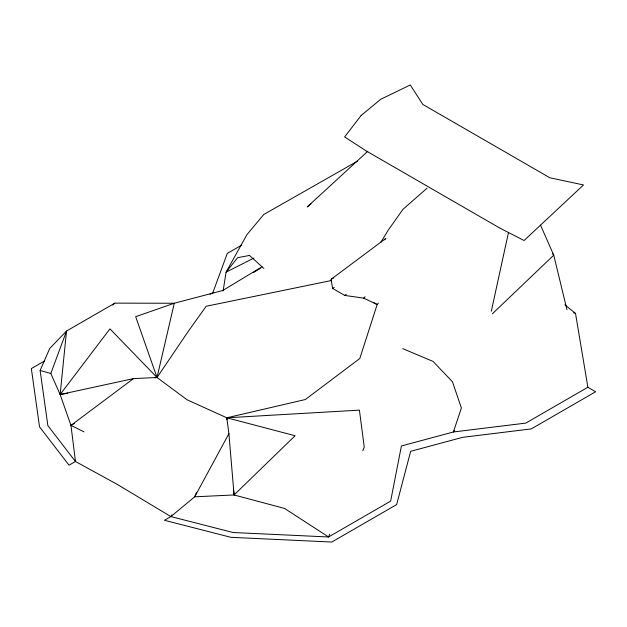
<?xml version="1.0" encoding="UTF-8"?>
<svg xmlns="http://www.w3.org/2000/svg" width="627" height="627" viewBox="0 0 627 627"><rect width="100%" height="100%" fill="white"/><g stroke="black" fill="none" stroke-linecap="round" stroke-linejoin="round"><path stroke-width="0.94" d="M223.141 290.881L226.073 272.149L246.999 234.545L263.771 214.497L357.359 161.217M491.309 311.243L508.473 232.531M564.903 304.84L575.508 313.382L587.883 387.251L595.65 391.734L531.265 428.907L462.648 437.332L410.669 451.307L396.64 504.594L331.777 542.041L230.877 537.315L164.454 520.285L170.873 516.577L194.699 496.811L234.083 494.962L295.09 435.734L226.809 417.794L187.058 399.767L157.024 377.501L174.275 303.249L222.773 290.497L262.039 266.773M587.883 387.251L525.802 423.1L453.392 431.987L401.413 445.962L390.645 501.13L328.556 536.978L233.001 532.503L170.873 516.577L117.296 484.405L75.459 461.488L70.969 425.38L60.129 394.532L50.826 373.488L66.525 331.04L114.859 303.139L174.275 303.249L135.667 316.666L157.024 377.501L155.104 377.838M329.637 534.251L328.556 536.978L284.58 508.442L234.083 494.962L233.534 489.17M362.79 450.742L364.232 447.114L359.42 410.136L226.809 417.794L226.99 419.722M196.525 492.32L194.699 496.811L228.894 433.696L226.809 417.794L305.333 399.532L359.804 358.503L377.156 304.55L378.355 303.021M44.831 360.807L31.35 368.59L39.532 426.838L69.033 465.195L75.459 461.488L47.864 425.615L40.12 370.447L49.752 348.424L66.525 331.04L60.129 394.532L67.802 393.184M170.873 516.577L171.837 514.869M380.636 242.61L388.231 230.148L402.965 209.316L427.05 188.202M157.024 377.501L109.952 328.846L60.129 394.532L133.473 378.606L157.024 377.501L187.967 331.769L206.173 306.266L331.612 280.488M454.52 430.396L453.392 431.987L461.386 408.005L452.459 381.772L433.092 361.442L402.73 348.628M384.563 239.82L385.832 238.409L331.087 279.305L332.608 288.42L344.764 295.435L363.691 298.123L377.156 304.55L373.81 302.622M363.691 298.123L365.071 296.751M492.336 313.837L553.743 255.165L540.537 225.156M367.704 151.342L307.199 206.949L310.968 203.846M112.688 305.098L114.859 303.139M344.764 295.435L346.308 294.228M84.026 431.846L70.969 425.38L133.473 378.606M332.608 288.42L334.262 287.37M253.621 272.439L260.307 268.372M241.701 245.102L227.295 253.418L212.71 293.028L210.037 294.243M70.969 425.38L74.378 423.484M331.087 279.305L333.658 277.894M253.935 258.058L226.073 272.149L237.594 257.721L249.483 255.44L263.881 268.458M40.12 370.447L50.826 373.488M573.674 312.763L575.508 313.382M552.497 253.7L553.743 255.165L566.941 309.667M228.894 433.696L234.083 494.962M361.16 115.446L344.623 136.921L366.38 151.036L499.609 227.962L524.062 240.517L583.51 184.965L549.801 177.747L422.802 104.427L410.301 84.959L380.73 99.27L361.16 115.446"/></g></svg>
